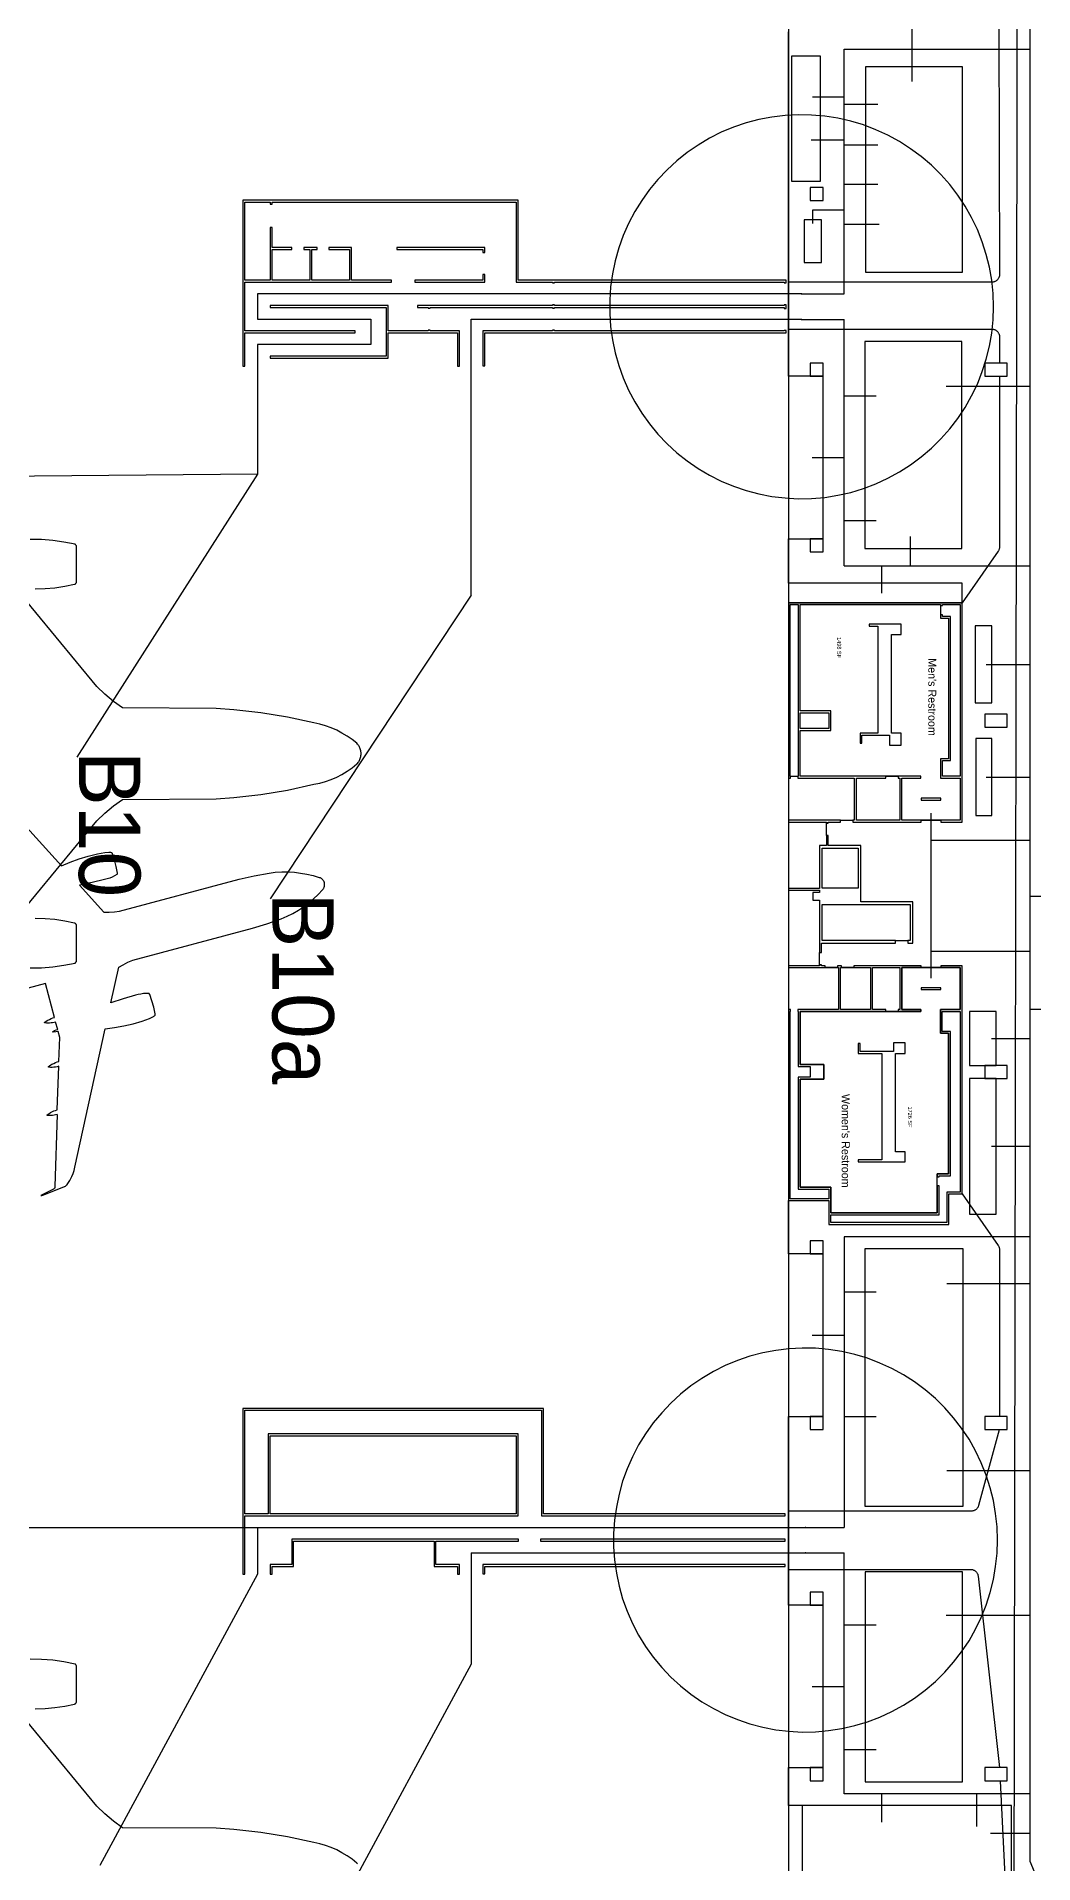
# Model space of a CAD drawing. Extents: x -127 to 299, y -292 to 314.
# Drawn here: x 114.5 to 192.4, y -90 to 52.7 of the extents above; entities that cross this region are included whole.
import ezdxf

# ---------------------------------------------------------------- set-up
doc = ezdxf.new("R2010")
doc.units = 0
for name, color, linetype in [('SS-AREA-OUTLINE', 254, 'CONTINUOUS'), ('SS-BOARDING-AREAS', 7, 'CONTINUOUS'), ('SS-BOUNDARY', 250, 'CONTINUOUS'), ('SS-CIRCULATION', 7, 'CONTINUOUS'), ('SS-FLOOR-PATTERN', 254, 'CONTINUOUS'), ('SS-GATEHOUSE', 9, 'CONTINUOUS'), ('SS-GATES', 250, 'CONTINUOUS'), ('SS-GRAPH', 7, 'CONTINUOUS'), ('SS-ISLANDS', 7, 'CONTINUOUS'), ('SS-LARGE-PLANES', 9, 'CONTINUOUS'), ('SS-ROOM-NUMBER', 251, 'CONTINUOUS'), ('SS-ROOM_LABELS', 7, 'CONTINUOUS'), ('SS-ROOMS', 250, 'CONTINUOUS'), ('SS-SEATING-AREAS', 250, 'CONTINUOUS'), ('SS-SMALL-PLANES', 9, 'CONTINUOUS'), ('SS-STAND-NUMBER', 7, 'CONTINUOUS'), ('SS-WANDER', 7, 'CONTINUOUS')]:
    doc.layers.add(name, color=color, linetype=linetype)

msp = doc.modelspace()

# ---------------------------------------------------------------- linework, layer by layer
at = {"layer": 'SS-AREA-OUTLINE'}
for p, q in [((185.14, 8.26), (185.14, 7.55)), ((173.44, -5.07), (174, -5.07)), ((180.88, -5.07), (181.84, -5.07)), ((177.33, -8.5), (178.3, -8.5)), ((183.64, -8.5), (185.17, -8.5)), ((176.24, -9.69), (176.24, -8.73)), ((181.65, -17.89), (182.61, -17.89)), ((175.71, -19.8), (175.71, -18.83)), ((176.14, -20.02), (177.1, -20.02)), ((177.41, -20.02), (178.37, -20.02)), ((183.64, -20.02), (185.17, -20.02)), ((180.87, -23.45), (181.84, -23.45)), ((184.89, -37.07), (184.89, -36.36))]:
    msp.add_line(p, q, dxfattribs=at)
at = {"layer": 'SS-BOARDING-AREAS'}
for points in [[(189.3, 31.61), (189.27, 32.65), (189.16, 33.68), (188.98, 34.7), (188.73, 35.7), (188.42, 36.69), (188.03, 37.65), (187.58, 38.58), (187.07, 39.48), (186.5, 40.34), (185.87, 41.16), (185.18, 41.94), (184.44, 42.67), (183.65, 43.34), (182.82, 43.96), (181.95, 44.51), (181.04, 45.01), (180.1, 45.44), (179.13, 45.81), (178.14, 46.11), (177.13, 46.34), (176.11, 46.5), (175.08, 46.59), (174.04, 46.61), (173.01, 46.56), (171.98, 46.43), (170.96, 46.24), (169.96, 45.97), (168.98, 45.64), (168.03, 45.24), (167.1, 44.77), (166.21, 44.24), (165.36, 43.65), (164.55, 43.01), (163.79, 42.31), (163.07, 41.56), (162.41, 40.76), (161.81, 39.92), (161.27, 39.04), (160.79, 38.12), (160.37, 37.17), (160.02, 36.2), (159.74, 35.2), (159.52, 34.19), (159.38, 33.16), (159.31, 32.13), (159.31, 31.09), (159.38, 30.06), (159.52, 29.03), (159.74, 28.02), (160.02, 27.03), (160.37, 26.05), (160.79, 25.1), (161.27, 24.19), (161.81, 23.3), (162.41, 22.46), (163.07, 21.66), (163.79, 20.91), (164.55, 20.21), (165.36, 19.57), (166.21, 18.98), (167.1, 18.45), (168.03, 17.99), (168.98, 17.59), (169.96, 17.25), (170.96, 16.99), (171.98, 16.79), (173.01, 16.67), (174.04, 16.61), (175.08, 16.63), (176.11, 16.72), (177.13, 16.88), (178.14, 17.11), (179.13, 17.41), (180.1, 17.78), (181.04, 18.21), (181.95, 18.71), (182.82, 19.27), (183.65, 19.88), (184.44, 20.56), (185.18, 21.28), (185.87, 22.06), (186.5, 22.88), (187.07, 23.74), (187.58, 24.64), (188.03, 25.57), (188.42, 26.54), (188.73, 27.52), (188.98, 28.53), (189.16, 29.55), (189.27, 30.58)], [(189.61, -64.74), (189.57, -63.7), (189.46, -62.67), (189.29, -61.65), (189.04, -60.65), (188.72, -59.66), (188.34, -58.7), (187.89, -57.77), (187.38, -56.87), (186.8, -56.01), (186.17, -55.19), (185.48, -54.41), (184.75, -53.68), (183.96, -53.01), (183.13, -52.39), (182.26, -51.84), (181.35, -51.34), (180.41, -50.91), (179.44, -50.54), (178.45, -50.24), (177.44, -50.01), (176.41, -49.85), (175.38, -49.76), (174.35, -49.74), (173.31, -49.79), (172.29, -49.92), (171.27, -50.11), (170.27, -50.38), (169.29, -50.71), (168.33, -51.11), (167.41, -51.58), (166.52, -52.11), (165.66, -52.7), (164.85, -53.34), (164.09, -54.04), (163.38, -54.79), (162.72, -55.59), (162.12, -56.43), (161.57, -57.31), (161.09, -58.23), (160.67, -59.18), (160.32, -60.15), (160.04, -61.15), (159.83, -62.16), (159.69, -63.19), (159.62, -64.22), (159.62, -65.26), (159.69, -66.29), (159.83, -67.32), (160.04, -68.33), (160.32, -69.32), (160.67, -70.3), (161.09, -71.25), (161.57, -72.16), (162.12, -73.05), (162.72, -73.89), (163.38, -74.69), (164.09, -75.44), (164.85, -76.14), (165.66, -76.78), (166.52, -77.37), (167.41, -77.9), (168.33, -78.36), (169.29, -78.76), (170.27, -79.1), (171.27, -79.36), (172.29, -79.56), (173.31, -79.68), (174.35, -79.74), (175.38, -79.72), (176.41, -79.63), (177.44, -79.47), (178.45, -79.24), (179.44, -78.94), (180.41, -78.57), (181.35, -78.14), (182.26, -77.64), (183.13, -77.08), (183.96, -76.47), (184.75, -75.79), (185.48, -75.07), (186.17, -74.29), (186.8, -73.47), (187.38, -72.61), (187.89, -71.71), (188.34, -70.78), (188.72, -69.82), (189.04, -68.83), (189.29, -67.82), (189.46, -66.8), (189.57, -65.77)]]:
    msp.add_lwpolyline(points, close=True, dxfattribs=at)
at = {"layer": 'SS-BOUNDARY'}
msp.add_lwpolyline([(7.85, 129.23), (124.52, 129.23), (124.63, 129.34), (173.27, 80.48), (173.27, -108.07)], dxfattribs=at)
at = {"layer": 'SS-CIRCULATION'}
msp.add_line((188.62, -27.66), (188.62, -28.67), dxfattribs=at)
for points in [[(190.7, -95.85), (190.7, -85.48), (173.27, -85.48), (173.27, -82.52), (174.97, -82.52), (174.97, -83.54), (175.98, -83.54), (175.98, -68.81), (174.97, -68.81), (174.97, -69.82), (173.27, -69.82), (173.27, -55.09), (174.97, -55.09), (174.97, -56.11), (175.98, -56.11), (175.98, -41.37), (174.97, -41.37), (174.97, -42.39), (173.27, -42.39), (173.27, -38.22), (176.43, -38.22), (176.43, -40.09), (185.8, -40.09), (185.8, -37.7), (186.84, -37.7), (186.84, -19.87), (185.17, -19.87), (185.17, -20.02), (183.64, -20.02), (183.64, -19.87), (178.37, -19.87), (178.37, -20.02), (177.41, -20.02), (177.41, -19.87), (177.1, -19.87), (177.1, -20.02), (176.14, -20.02), (176.14, -19.87), (175.86, -19.87), (175.86, -19.8), (175.71, -19.8), (175.71, -18.83), (175.86, -18.83), (175.86, -18.1), (181.65, -18.1), (181.65, -17.89), (182.61, -17.89), (182.61, -18.1), (183, -18.1), (183, -14.89), (178.92, -14.89), (178.92, -10.48), (176.39, -10.48), (176.39, -9.69), (176.24, -9.69), (176.24, -8.73), (176.39, -8.73), (176.39, -8.65), (177.33, -8.65), (177.33, -8.5), (178.3, -8.5), (178.3, -8.65), (183.64, -8.65), (183.64, -8.5), (185.17, -8.5), (185.17, -8.65), (186.84, -8.65), (186.84, 8.49), (186.84, 10.02), (173.27, 10.02), (173.27, 13.49), (174.97, 13.49), (174.97, 12.47), (175.98, 12.47), (175.98, 27.21), (174.97, 27.21), (174.97, 26.19), (173.27, 26.19), (173.27, 53.09)], [(189.49, -27.66), (189.49, -23.45), (187.43, -23.45), (187.43, -27.66), (188.62, -27.66)], [(189.49, -28.67), (190.35, -28.67), (190.35, -27.66), (189.49, -27.66)], [(188.62, -28.67), (187.43, -28.67), (187.43, -39.28), (189.49, -39.28), (189.49, -28.67)]]:
    msp.add_lwpolyline(points, dxfattribs=at)
for points in [[(173.51, 41.42), (175.78, 41.42), (175.78, 51.18), (173.51, 51.18)], [(179.29, 34.32), (186.87, 34.32), (186.87, 50.36), (179.29, 50.36)], [(174.97, 40.92), (174.97, 39.91), (175.98, 39.91), (175.98, 40.92)], [(174.49, 35.07), (175.85, 35.07), (175.85, 38.41), (174.49, 38.41)], [(179.25, 12.72), (186.83, 12.72), (186.83, 28.9), (179.25, 28.9)], [(188.62, 27.21), (188.62, 26.19), (190.35, 26.19), (190.35, 27.21)], [(187.87, 0.67), (189.16, 0.67), (189.16, 6.68), (187.87, 6.68)], [(190.34, -0.23), (188.62, -0.23), (188.62, -1.24), (190.35, -1.24), (190.35, -0.23)], [(187.9, -8.14), (189.16, -8.14), (189.16, -2.12), (187.9, -2.12)], [(179.24, -62.1), (186.93, -62.1), (186.93, -41.99), (179.24, -41.99)], [(188.62, -55.09), (188.62, -56.11), (190.35, -56.11), (190.35, -55.09)], [(179.27, -83.64), (186.87, -83.64), (186.87, -67.21), (179.27, -67.21)], [(190.35, -83.54), (190.35, -82.52), (188.62, -82.52), (188.62, -83.54)]]:
    msp.add_lwpolyline(points, close=True, dxfattribs=at)
at = {"layer": 'SS-FLOOR-PATTERN'}
msp.add_line((189.81, -83.54), (190.4, -95.58), dxfattribs=at)
for points in [[(189.71, 53.62), (189.76, 34.13), (189.76, 34.09), (189.75, 34.05), (189.75, 34.01), (189.74, 33.97), (189.73, 33.93), (189.71, 33.89), (189.69, 33.85), (189.67, 33.82), (189.65, 33.78), (189.62, 33.75), (189.6, 33.72), (189.57, 33.69), (189.54, 33.66), (189.5, 33.64), (189.47, 33.61), (189.43, 33.59), (189.39, 33.57), (189.36, 33.56), (189.32, 33.55), (189.27, 33.54), (189.23, 33.53), (189.19, 33.53), (189.15, 33.52), (173.27, 33.52), (173.27, 29.87), (189.15, 29.87), (189.2, 29.87), (189.24, 29.86), (189.28, 29.85), (189.32, 29.84), (189.36, 29.83), (189.4, 29.82), (189.43, 29.8), (189.47, 29.78), (189.51, 29.76), (189.54, 29.73), (189.57, 29.7), (189.6, 29.67), (189.63, 29.64), (189.65, 29.61), (189.67, 29.57), (189.69, 29.54), (189.71, 29.5), (189.73, 29.46), (189.74, 29.42), (189.75, 29.38), (189.76, 29.34), (189.76, 29.3), (189.76, 29.26), (189.76, 27.21)], [(189.76, 26.19), (189.77, 12.87), (189.76, 12.83), (189.76, 12.78), (189.75, 12.74), (189.74, 12.7), (189.73, 12.66), (189.72, 12.63), (189.7, 12.59), (189.68, 12.55), (189.66, 12.52), (186.84, 8.49)], [(186.84, -37.7), (189.65, -41.72), (189.68, -41.76), (189.7, -41.8), (189.71, -41.83), (189.73, -41.87), (189.74, -41.91), (189.75, -41.95), (189.76, -41.99), (189.76, -42.03), (189.76, -42.07), (189.76, -55.09)], [(173.27, -62.46), (187.57, -62.46), (187.61, -62.45), (187.65, -62.45), (187.7, -62.44), (187.74, -62.43), (187.78, -62.42), (187.82, -62.41), (187.85, -62.39), (187.89, -62.37), (187.92, -62.34), (187.96, -62.32), (187.99, -62.29), (188.02, -62.26), (188.05, -62.23), (188.07, -62.2), (188.09, -62.16), (188.11, -62.12), (188.13, -62.09), (188.15, -62.05), (188.16, -62.01), (189.76, -56.11)], [(173.27, -67.03), (187.49, -67.03), (187.53, -67.03), (187.58, -67.03), (187.62, -67.04), (187.66, -67.05), (187.7, -67.06), (187.74, -67.08), (187.78, -67.1), (187.81, -67.12), (187.85, -67.14), (187.88, -67.17), (187.91, -67.2), (187.94, -67.23), (187.97, -67.26), (188, -67.29), (188.02, -67.33), (188.04, -67.37), (188.06, -67.41), (188.07, -67.45), (188.08, -67.49), (188.09, -67.53), (188.1, -67.57), (189.76, -82.52)]]:
    msp.add_lwpolyline(points, dxfattribs=at)
at = {"layer": 'SS-GATEHOUSE'}
for points in [[(152.01, 39.78), (152.01, 33.53), (154.85, 33.53), (154.85, 33.48), (155, 33.48), (155, 33.53), (172.94, 33.53), (172.94, 33.48), (173.09, 33.48), (173.09, 33.68), (152.16, 33.68), (152.16, 39.93), (130.66, 39.93), (130.66, 26.98), (130.81, 26.98), (130.81, 29.57), (139.42, 29.57), (139.42, 29.72), (130.81, 29.72), (130.81, 33.53), (142.26, 33.53), (142.26, 33.68), (139.14, 33.68), (139.14, 36.24), (137.36, 36.24), (137.36, 36.09), (138.99, 36.09), (138.99, 33.68), (136.04, 33.68), (136.04, 36.09), (136.45, 36.09), (136.45, 36.24), (135.41, 36.24), (135.41, 36.09), (135.89, 36.09), (135.89, 33.68), (132.94, 33.68), (132.94, 36.09), (134.49, 36.09), (134.49, 36.24), (132.94, 36.24), (132.94, 37.8), (132.79, 37.8), (132.79, 33.68), (130.81, 33.68), (130.81, 39.78), (132.79, 39.78), (132.79, 39.63), (132.94, 39.63), (132.94, 39.78)], [(142.68, 36.24), (142.68, 36.09), (149.4, 36.09), (149.4, 35.85), (149.55, 35.85), (149.55, 36.24)], [(144.09, 33.68), (144.09, 33.53), (149.55, 33.53), (149.55, 34.13), (149.4, 34.13), (149.4, 33.68)], [(145.29, 29.77), (145.13, 29.77), (145.13, 29.72), (142.01, 29.72), (142.01, 31.7), (132.79, 31.7), (132.79, 31.55), (141.86, 31.55), (141.86, 27.74), (132.79, 27.74), (132.79, 27.59), (142.01, 27.59), (142.01, 29.57), (147.42, 29.57), (147.42, 26.98), (147.57, 26.98), (147.57, 29.72), (145.29, 29.72)], [(145.29, 31.5), (145.29, 31.55), (154.85, 31.55), (154.85, 31.5), (155, 31.5), (155, 31.55), (172.94, 31.55), (172.94, 31.47), (173.09, 31.47), (173.09, 31.75), (172.94, 31.75), (172.94, 31.7), (155, 31.7), (155, 31.75), (154.85, 31.75), (154.85, 31.7), (144.29, 31.7), (144.29, 31.55), (145.13, 31.55), (145.13, 31.5)], [(155, 29.77), (154.85, 29.77), (154.85, 29.72), (149.4, 29.72), (149.4, 27), (149.55, 27), (149.55, 29.57), (173.09, 29.57), (173.09, 29.75), (172.94, 29.75), (172.94, 29.72), (155, 29.72)], [(152.16, -56.43), (132.64, -56.43), (132.64, -62.69), (130.81, -62.69), (130.81, -54.6), (153.99, -54.6), (153.99, -62.69), (153.98, -62.69), (153.98, -62.84), (173.01, -62.84), (173.01, -62.69), (154.14, -62.69), (154.14, -54.45), (130.66, -54.45), (130.66, -67.4), (130.81, -67.4), (130.81, -62.84), (152.15, -62.84), (152.15, -62.69), (152.16, -62.69)], [(149.48, -56.59), (152.01, -56.59), (152.01, -62.69), (132.79, -62.69), (132.79, -56.59)], [(132.79, -67.4), (132.94, -67.4), (132.94, -66.8), (134.62, -66.8), (134.62, -64.82), (145.59, -64.82), (145.59, -66.8), (147.42, -66.8), (147.42, -67.4), (147.57, -67.4), (147.57, -66.64), (145.74, -66.64), (145.74, -64.82), (152.18, -64.82), (152.18, -64.66), (134.47, -64.66), (134.47, -66.64), (132.79, -66.64)], [(153.91, -64.82), (173.01, -64.82), (173.01, -64.66), (153.91, -64.66)], [(149.55, -67.38), (149.55, -66.8), (173.01, -66.8), (173.01, -66.64), (149.4, -66.64), (149.4, -67.38)]]:
    msp.add_lwpolyline(points, close=True, dxfattribs=at)
at = {"layer": 'SS-GATES'}
for p in [(174.3, 32.61), (174.3, 30.61), (174.61, -63.75), (174.61, -65.73)]:
    msp.add_point(p, dxfattribs=at)
at = {"layer": 'SS-GRAPH'}
for p, q in [((192.15, -89.89), (192.15, 93.8)), ((182.93, 49.22), (182.93, 60.99)), ((177.63, 32.61), (177.63, 51.73)), ((177.63, 51.73), (192.15, 51.73)), ((175.16, 48.02), (177.63, 48.02)), ((180.26, 47.41), (177.63, 47.41)), ((175.04, 44.65), (177.63, 44.65)), ((180.26, 44.23), (177.63, 44.23)), ((180.26, 41.17), (177.63, 41.17)), ((175.17, 39.19), (177.63, 39.19)), ((175.17, 38.11), (175.17, 39.19)), ((180.36, 38.03), (177.63, 38.03)), ((131.8, 32.61), (131.8, 30.64)), ((174.3, 32.61), (131.8, 32.61)), ((174.3, 32.61), (177.63, 32.61)), ((131.8, 30.64), (140.64, 30.64)), ((140.64, 30.64), (140.64, 28.66)), ((148.49, 9.08), (148.49, 30.64)), ((174.3, 30.61), (148.49, 30.61)), ((174.3, 30.61), (177.63, 30.61)), ((177.63, 11.37), (177.63, 30.61)), ((140.64, 28.66), (131.8, 28.66)), ((131.8, 28.66), (131.8, 18.52)), ((177.63, 24.64), (180.14, 24.64)), ((185.59, 25.4), (192.15, 25.4)), ((175.12, 19.84), (177.63, 19.84)), ((131.8, 18.52), (104.08, 18.28)), ((131.8, 18.52), (117.69, -3.58)), ((177.63, 14.9), (180.14, 14.9)), ((182.8, 11.37), (182.8, 13.67)), ((177.63, 11.37), (192.15, 11.37)), ((180.54, 11.37), (180.54, 9.24)), ((148.49, 9.08), (132.8, -14.64)), ((188.72, 3.67), (192.15, 3.67)), ((188.72, -5.13), (192.15, -5.13)), ((184.41, -7.95), (184.41, -20.84)), ((184.41, -10.06), (192.15, -10.06)), ((203.31, -14.45), (192.15, -14.45)), ((184.41, -18.73), (192.15, -18.73)), ((203.53, -23.3), (192.15, -23.3)), ((189.13, -25.56), (192.15, -25.56)), ((189.13, -33.98), (192.15, -33.98)), ((177.63, -41.04), (177.63, -63.75)), ((192.15, -41.04), (177.63, -41.04)), ((177.63, -45.34), (180.14, -45.34)), ((185.65, -44.7), (192.15, -44.7)), ((175.12, -48.74), (177.63, -48.74)), ((177.63, -55.08), (180.14, -55.08)), ((185.65, -59.3), (192.15, -59.3)), ((109.14, -63.75), (174.61, -63.75)), ((131.8, -63.75), (131.8, -67.4)), ((174.61, -63.75), (177.63, -63.75)), ((148.49, -65.73), (148.49, -74.44)), ((148.49, -65.73), (174.61, -65.73)), ((174.61, -65.73), (177.63, -65.73)), ((177.63, -84.56), (177.63, -65.73)), ((131.8, -67.4), (119.49, -90.17)), ((185.59, -70.61), (192.15, -70.61)), ((177.63, -71.37), (180.14, -71.37)), ((148.49, -74.44), (133.77, -101.67)), ((175.12, -76.17), (177.63, -76.17)), ((177.63, -81.11), (180.14, -81.11)), ((192.15, -84.56), (177.63, -84.56)), ((180.54, -84.56), (180.54, -86.78)), ((187.97, -84.56), (187.97, -87.11)), ((192.15, -87.67), (189.05, -87.67)), ((192.15, -89.89), (196.3, -99.96))]:
    msp.add_line(p, q, dxfattribs=at)
at = {"layer": 'SS-ISLANDS'}
for points in [[(174.97, 40.92), (174.97, 39.91), (175.98, 39.91), (175.98, 40.92)], [(174.97, 26.19), (175.98, 26.19), (175.98, 27.21), (174.97, 27.21)], [(188.62, 27.21), (188.62, 26.19), (190.35, 26.19), (190.35, 27.21)], [(174.97, 13.49), (174.97, 12.47), (175.98, 12.47), (175.98, 13.49)], [(174.18, 8.34), (185.14, 8.34), (185.14, 8.26), (185.3, 8.26), (185.3, 8.34), (186.69, 8.34), (186.69, -5.07), (185.3, -5.07), (185.3, -3.85), (185.93, -3.85), (185.93, 7.42), (185.3, 7.42), (185.3, 7.55), (185.14, 7.55), (185.14, 7.27), (185.78, 7.27), (185.78, -3.7), (185.14, -3.7), (185.14, -5.07), (185.14, -5.07), (185.14, -5.22), (186.69, -5.22), (186.69, -8.5), (185.17, -8.5), (185.17, -8.65), (186.84, -8.65), (186.84, 8.49), (173.27, 8.49), (173.27, -5.22), (173.44, -5.22), (173.44, -5.07), (173.42, -5.07), (173.42, 8.34), (174.03, 8.34), (174.03, -5.07), (174, -5.07), (174, -5.22), (178.42, -5.22), (178.42, -8.5), (178.3, -8.5), (178.3, -8.65), (183.64, -8.65), (183.64, -8.5), (182.12, -8.5), (182.12, -5.22), (183.62, -5.22), (183.62, -5.07), (181.84, -5.07), (181.84, -5.22), (181.97, -5.22), (181.97, -8.5), (178.58, -8.5), (178.58, -5.22), (180.88, -5.22), (180.88, -5.07), (176.57, -5.07), (174.18, -5.07), (174.18, -3.29), (174.18, -1.5), (176.58, -1.5), (176.58, 0.03), (176.04, 0.03), (174.18, 0.03), (174.18, 7.32)], [(179.58, 6.82), (179.58, 6.66), (180.26, 6.66), (180.26, -1.44), (180.26, -1.69), (178.87, -1.69), (178.87, -2.48), (179.02, -2.48), (179.02, -1.85), (181.18, -1.85), (181.18, -2.63), (182.09, -2.63), (182.09, -2.16), (182.09, -1.69), (181.33, -1.69), (181.33, 6.01), (182.09, 6.01), (182.09, 6.82)], [(174.18, -1.35), (174.18, -0.12), (176.43, -0.12), (176.43, -1.35)], [(190.34, -0.23), (188.62, -0.23), (188.62, -1.24), (190.35, -1.24), (190.35, -0.23)], [(183.64, -6.94), (185.17, -6.94), (185.17, -6.79), (183.64, -6.79)], [(173.27, -8.65), (176.24, -8.65), (176.24, -8.73), (176.39, -8.73), (176.39, -8.65), (177.33, -8.65), (177.33, -8.5), (173.27, -8.5)], [(175.71, -14.15), (175.17, -14.15), (175.17, -14.75), (175.71, -14.75), (175.71, -18.83), (175.86, -18.83), (175.86, -18.1), (181.65, -18.1), (181.65, -17.89), (175.92, -17.89), (175.92, -15.1), (182.79, -15.1), (182.79, -17.89), (182.61, -17.89), (182.61, -18.1), (183, -18.1), (183, -14.89), (178.92, -14.89), (178.92, -10.48), (176.39, -10.48), (176.39, -9.69), (176.24, -9.69), (176.24, -10.48), (175.71, -10.48), (175.71, -13.83), (173.27, -13.83), (173.27, -13.98), (175.71, -13.98)], [(175.92, -13.82), (175.92, -10.69), (178.71, -10.69), (178.71, -13.82)], [(173.27, -20.02), (176.14, -20.02), (176.14, -19.87), (175.86, -19.87), (175.86, -19.8), (175.71, -19.8), (175.71, -19.87), (173.27, -19.87)], [(176.58, -37.17), (174.18, -37.17), (174.18, -28.74), (176.03, -28.74), (176.03, -27.59), (174.18, -27.59), (174.18, -23.45), (180.87, -23.45), (180.87, -23.3), (179.83, -23.3), (179.83, -20.02), (181.97, -20.02), (181.97, -23.3), (181.84, -23.3), (181.84, -23.45), (183.62, -23.45), (183.62, -23.3), (182.12, -23.3), (182.12, -20.02), (183.64, -20.02), (183.64, -19.87), (178.37, -19.87), (178.37, -20.02), (179.68, -20.02), (179.68, -23.3), (177.33, -23.3), (177.33, -20.02), (177.41, -20.02), (177.41, -19.87), (177.1, -19.87), (177.1, -20.02), (177.18, -20.02), (177.18, -23.3), (174, -23.3), (174, -23.45), (174.03, -23.45), (174.03, -27.75), (174.97, -27.75), (174.97, -28.59), (174.03, -28.59), (174.03, -37.32), (176.43, -37.32), (176.43, -38.07), (173.42, -38.07), (173.42, -23.45), (173.44, -23.45), (173.44, -23.3), (173.27, -23.3), (173.27, -38.22), (176.43, -38.22), (176.43, -40.09), (185.8, -40.09), (185.8, -37.7), (186.84, -37.7), (186.84, -19.87), (185.17, -19.87), (185.17, -20.02), (186.69, -20.02), (186.69, -23.3), (185.14, -23.3), (185.14, -25.15), (185.78, -25.15), (185.78, -36.13), (184.89, -36.13), (184.89, -36.36), (185.04, -36.36), (185.04, -36.28), (185.93, -36.28), (185.93, -25), (185.29, -25), (185.29, -23.45), (186.69, -23.45), (186.69, -37.55), (185.65, -37.55), (185.65, -39.94), (176.58, -39.94), (176.58, -39.33), (185.04, -39.33), (185.04, -37.07), (184.89, -37.07), (184.89, -39.17), (176.58, -39.17)], [(183.64, -21.74), (185.17, -21.74), (185.17, -21.59), (183.64, -21.59)], [(182.4, -35.19), (182.4, -34.4), (181.64, -34.4), (181.64, -26.73), (182.4, -26.73), (182.4, -25.89), (181.48, -25.89), (181.48, -26.58), (178.87, -26.58), (178.87, -25.94), (178.72, -25.94), (178.72, -26.73), (180.57, -26.73), (180.57, -35.04), (178.72, -35.04), (178.72, -35.19)], [(188.62, -27.66), (188.62, -28.67), (190.35, -28.67), (190.35, -27.66)], [(174.97, -41.37), (174.97, -42.39), (175.98, -42.39), (175.98, -41.37)], [(174.97, -55.09), (174.97, -56.11), (175.98, -56.11), (175.98, -55.09)], [(188.62, -55.09), (188.62, -56.11), (190.35, -56.11), (190.35, -55.09)], [(174.97, -68.81), (174.97, -69.82), (175.98, -69.82), (175.98, -68.81)], [(174.97, -82.52), (174.97, -83.54), (175.98, -83.54), (175.98, -82.52)], [(190.35, -83.54), (190.35, -82.52), (188.62, -82.52), (188.62, -83.54)]]:
    msp.add_lwpolyline(points, close=True, dxfattribs=at)
at = {"layer": 'SS-LARGE-PLANES'}
for points in [[(114.43, 9.56), (115.21, 9.59), (115.98, 9.66), (116.75, 9.77), (117.51, 9.93), (117.52, 9.93), (117.53, 9.94), (117.54, 9.94), (117.56, 9.95), (117.57, 9.96), (117.58, 9.96), (117.59, 9.97), (117.6, 9.98), (117.61, 9.99), (117.62, 10), (117.62, 10.01), (117.63, 10.02), (117.64, 10.04), (117.64, 10.05), (117.65, 10.06), (117.65, 10.07), (117.66, 10.09), (117.66, 10.1), (117.66, 10.11), (117.66, 10.13), (117.66, 12.87), (117.66, 12.89), (117.65, 12.9), (117.65, 12.92), (117.65, 12.93), (117.64, 12.95), (117.63, 12.96), (117.62, 12.98), (117.62, 12.99), (117.61, 13), (117.6, 13.01), (117.58, 13.02), (117.57, 13.03), (117.56, 13.04), (117.55, 13.05), (116.68, 13.23), (115.81, 13.35), (114.93, 13.42), (114.05, 13.42)], [(139.89, -3.3), (139.89, -3.22), (139.88, -3.15), (139.87, -3.08), (139.85, -3), (139.83, -2.93), (139.8, -2.86), (139.77, -2.79), (139.73, -2.73), (139.69, -2.67), (139.65, -2.61), (139.6, -2.55), (139.55, -2.49), (139.19, -2.2), (138.8, -1.93), (138.4, -1.69), (137.99, -1.47), (137.56, -1.29), (137.12, -1.13), (136.67, -1), (136.21, -0.9), (134.15, -0.46), (132.06, -0.11), (129.96, 0.12), (128.56, 0.22), (121.25, 0.27), (120.55, 0.78), (119.88, 1.34), (119.25, 1.94), (112.89, 9.65)], [(112.89, -16.26), (119.25, -8.55), (119.88, -7.95), (120.55, -7.39), (121.25, -6.88), (128.56, -6.83), (129.96, -6.73), (132.06, -6.49), (134.15, -6.15), (136.21, -5.7), (136.67, -5.61), (137.12, -5.48), (137.56, -5.32), (137.99, -5.13), (138.4, -4.92), (138.8, -4.68), (139.19, -4.41), (139.55, -4.11), (139.6, -4.06), (139.65, -4), (139.69, -3.94), (139.73, -3.88), (139.77, -3.81), (139.8, -3.75), (139.83, -3.68), (139.85, -3.6), (139.87, -3.53), (139.88, -3.46), (139.89, -3.38), (139.89, -3.31)], [(114.05, -20.03), (114.93, -20.03), (115.81, -19.96), (116.68, -19.84), (117.55, -19.66), (117.56, -19.65), (117.57, -19.64), (117.58, -19.63), (117.6, -19.62), (117.61, -19.61), (117.62, -19.6), (117.62, -19.58), (117.63, -19.57), (117.64, -19.56), (117.65, -19.54), (117.65, -19.53), (117.65, -19.51), (117.66, -19.5), (117.66, -19.48), (117.66, -16.73), (117.66, -16.72), (117.66, -16.71), (117.66, -16.69), (117.65, -16.68), (117.65, -16.67), (117.64, -16.66), (117.64, -16.64), (117.63, -16.63), (117.62, -16.62), (117.62, -16.61), (117.61, -16.6), (117.6, -16.59), (117.59, -16.58), (117.58, -16.57), (117.57, -16.56), (117.56, -16.56), (117.54, -16.55), (117.53, -16.55), (117.52, -16.54), (117.51, -16.54), (116.75, -16.38), (115.98, -16.26), (115.21, -16.2), (114.43, -16.17)], [(114.43, -77.92), (115.21, -77.89), (115.98, -77.82), (116.75, -77.71), (117.51, -77.55), (117.52, -77.54), (117.53, -77.54), (117.54, -77.53), (117.56, -77.53), (117.57, -77.52), (117.58, -77.51), (117.59, -77.51), (117.6, -77.5), (117.61, -77.49), (117.62, -77.48), (117.62, -77.47), (117.63, -77.45), (117.64, -77.44), (117.64, -77.43), (117.65, -77.42), (117.65, -77.41), (117.66, -77.39), (117.66, -77.38), (117.66, -77.37), (117.66, -77.35), (117.66, -74.61), (117.66, -74.59), (117.65, -74.57), (117.65, -74.56), (117.65, -74.54), (117.64, -74.53), (117.63, -74.52), (117.62, -74.5), (117.62, -74.49), (117.61, -74.48), (117.6, -74.47), (117.58, -74.45), (117.57, -74.44), (117.56, -74.43), (117.55, -74.43), (116.68, -74.25), (115.81, -74.12), (114.93, -74.06), (114.05, -74.05)], [(139.6, -90.03), (139.55, -89.97), (139.19, -89.68), (138.8, -89.41), (138.4, -89.17), (137.99, -88.95), (137.56, -88.76), (137.12, -88.61), (136.67, -88.48), (136.21, -88.38), (134.15, -87.93), (132.06, -87.59), (129.96, -87.36), (128.56, -87.26), (121.25, -87.21), (120.55, -86.69), (119.88, -86.14), (119.25, -85.54), (112.89, -77.83)]]:
    msp.add_lwpolyline(points, dxfattribs=at)
at = {"layer": 'SS-ROOMS'}
for points in [[(186.69, -8.5), (182.12, -8.5), (182.12, -5.22), (183.62, -5.22), (183.62, -5.07), (174.18, -5.07), (174.18, -1.5), (176.58, -1.5), (176.58, 0.03), (174.18, 0.03), (174.18, 8.34), (185.14, 8.34), (185.14, 7.27), (185.78, 7.27), (185.78, -3.7), (185.14, -3.7), (185.14, -5.22), (186.69, -5.22)], [(179.58, 6.82), (179.58, 6.66), (180.26, 6.66), (180.26, -1.44), (180.26, -1.69), (178.87, -1.69), (178.87, -2.48), (179.02, -2.48), (179.02, -1.85), (181.18, -1.85), (181.18, -2.63), (182.09, -2.63), (182.09, -2.16), (182.09, -1.69), (181.33, -1.69), (181.33, 6.01), (182.09, 6.01), (182.09, 6.82)], [(183.64, -6.94), (185.17, -6.94), (185.17, -6.79), (183.64, -6.79)], [(186.69, -20.02), (182.12, -20.02), (182.12, -23.3), (183.62, -23.3), (183.62, -23.45), (174.18, -23.45), (174.18, -27.59), (176.03, -27.59), (176.03, -28.74), (174.18, -28.74), (174.18, -37.17), (176.58, -37.17), (176.58, -39.17), (184.89, -39.17), (184.89, -36.13), (185.78, -36.13), (185.78, -25.15), (185.14, -25.15), (185.14, -23.3), (186.69, -23.3)], [(182.4, -35.19), (182.4, -34.4), (181.64, -34.4), (181.64, -26.73), (182.4, -26.73), (182.4, -25.89), (181.48, -25.89), (181.48, -26.58), (178.87, -26.58), (178.87, -25.94), (178.72, -25.94), (178.72, -26.73), (180.57, -26.73), (180.57, -35.04), (178.72, -35.04), (178.72, -35.19)]]:
    msp.add_lwpolyline(points, close=True, dxfattribs=at)
at = {"layer": 'SS-SEATING-AREAS'}
for points in [[(173.51, 41.42), (175.78, 41.42), (175.78, 51.18), (173.51, 51.18)], [(179.29, 34.32), (186.87, 34.32), (186.87, 50.36), (179.29, 50.36)], [(174.49, 35.07), (175.85, 35.07), (175.85, 38.41), (174.49, 38.41)], [(179.25, 12.72), (186.83, 12.72), (186.83, 28.9), (179.25, 28.9)], [(173.27, 13.49), (175.98, 13.49), (175.98, 26.19), (173.27, 26.19)], [(173.27, 8.49), (186.84, 8.49), (186.84, 10.02), (173.27, 10.02)], [(187.87, 0.67), (189.16, 0.67), (189.16, 6.68), (187.87, 6.68)], [(187.9, -8.14), (189.16, -8.14), (189.16, -2.12), (187.9, -2.12)], [(187.43, -27.66), (189.49, -27.66), (189.49, -23.45), (187.43, -23.45)], [(187.43, -39.28), (189.49, -39.28), (189.49, -28.67), (187.43, -28.67)], [(173.27, -55.09), (175.98, -55.09), (175.98, -42.39), (173.27, -42.39)], [(179.24, -62.1), (186.93, -62.1), (186.93, -41.99), (179.24, -41.99)], [(179.27, -83.64), (186.87, -83.64), (186.87, -67.21), (179.27, -67.21)], [(173.27, -82.52), (175.98, -82.52), (175.98, -69.82), (173.27, -69.82)], [(174.34, -95.85), (190.7, -95.85), (190.7, -85.48), (174.34, -85.48)]]:
    msp.add_lwpolyline(points, close=True, dxfattribs=at)
at = {"layer": 'SS-SMALL-PLANES'}
for points in [[(109.03, -3.87), (116.49, -12.06), (117.17, -11.77), (117.86, -11.52), (118.57, -11.31), (119.29, -11.14)], [(119.29, -11.14), (119.58, -11.07), (119.88, -11.03), (120.18, -11), (120.23, -11), (120.28, -11), (120.32, -11.01), (120.37, -11.02), (120.38, -11.02), (120.39, -11.02), (120.4, -11.03), (120.4, -11.03), (120.41, -11.04), (120.42, -11.04), (120.42, -11.05), (120.43, -11.06), (120.43, -11.06), (120.44, -11.07), (120.44, -11.08), (120.44, -11.09), (120.45, -11.09), (120.45, -11.1), (120.45, -11.11), (120.61, -11.61), (120.74, -12.12), (120.83, -12.63), (120.84, -12.64), (120.84, -12.65), (120.84, -12.65), (120.84, -12.66), (120.84, -12.67), (120.84, -12.68), (120.84, -12.69), (120.84, -12.7), (120.83, -12.71), (120.83, -12.71), (120.83, -12.72), (120.82, -12.73), (120.82, -12.74), (120.82, -12.74), (120.81, -12.75), (120.63, -12.85), (120.45, -12.94), (120.26, -13.02), (120.06, -13.09), (119.86, -13.14), (118.88, -13.38), (117.89, -13.59), (119.8, -15.69), (120.21, -15.69), (120.62, -15.67), (121.03, -15.62), (130.37, -13.12), (131.53, -12.84), (132.7, -12.63), (133.19, -12.57), (133.69, -12.54), (134.18, -12.54), (134.68, -12.57), (135.17, -12.63), (135.66, -12.72), (136.14, -12.83), (136.62, -12.97), (136.66, -12.98), (136.69, -12.99), (136.73, -13.01), (136.76, -13.03), (136.8, -13.05), (136.83, -13.08), (136.86, -13.11), (136.88, -13.13), (136.91, -13.16), (136.93, -13.2), (136.95, -13.23), (136.97, -13.26), (136.99, -13.3), (137, -13.34), (137.02, -13.38)], [(122.79, -24.19), (123.07, -24.1), (123.35, -23.99), (123.62, -23.86), (123.67, -23.84), (123.71, -23.82), (123.75, -23.79), (123.79, -23.76), (123.79, -23.75), (123.8, -23.74), (123.8, -23.74), (123.8, -23.73), (123.81, -23.72), (123.81, -23.71), (123.81, -23.7), (123.81, -23.69), (123.81, -23.69), (123.81, -23.68), (123.81, -23.67), (123.81, -23.66), (123.81, -23.65), (123.81, -23.64), (123.81, -23.63), (123.69, -23.12), (123.55, -22.62), (123.38, -22.13), (123.38, -22.12), (123.37, -22.11), (123.37, -22.1), (123.37, -22.1), (123.36, -22.09), (123.36, -22.08), (123.35, -22.07), (123.35, -22.07), (123.34, -22.06), (123.33, -22.06), (123.33, -22.05), (123.32, -22.05), (123.31, -22.04), (123.31, -22.04), (123.3, -22.03), (123.09, -22.04), (122.89, -22.05), (122.68, -22.08), (122.48, -22.12), (122.28, -22.17), (121.31, -22.45), (120.35, -22.77), (120.96, -19.99), (121.31, -19.79), (121.68, -19.6), (122.05, -19.44), (131.4, -16.93), (132.53, -16.6), (133.65, -16.2), (134.11, -16), (134.56, -15.78), (134.99, -15.53), (135.4, -15.26), (135.8, -14.96), (136.18, -14.64), (136.54, -14.3), (136.88, -13.94), (136.91, -13.91), (136.93, -13.88), (136.95, -13.85), (136.97, -13.81), (136.99, -13.78), (137, -13.74), (137.02, -13.71), (137.03, -13.67), (137.03, -13.63), (137.04, -13.59), (137.04, -13.55), (137.04, -13.51), (137.03, -13.47), (137.03, -13.43), (137.02, -13.38)], [(116.14, -31.5), (116.03, -31.53), (115.91, -31.55), (115.79, -31.57), (115.68, -31.58), (115.53, -31.57), (115.39, -31.56), (115.39, -31.56), (115.39, -31.56), (115.39, -31.56), (115.38, -31.56), (115.38, -31.56), (115.38, -31.56), (115.38, -31.56), (115.38, -31.55), (115.38, -31.55), (115.37, -31.55), (115.37, -31.55), (115.37, -31.55), (115.37, -31.55), (115.37, -31.55), (115.37, -31.55), (115.37, -31.55), (115.37, -31.54), (115.37, -31.54), (115.37, -31.54), (115.37, -31.54), (115.37, -31.54), (115.37, -31.54), (115.37, -31.54), (115.37, -31.53), (115.37, -31.53), (115.37, -31.53), (115.37, -31.53), (115.37, -31.53), (115.37, -31.53), (115.37, -31.52), (115.37, -31.52), (115.37, -31.52), (115.37, -31.52), (115.37, -31.52), (115.37, -31.52), (115.37, -31.52), (115.37, -31.52), (115.38, -31.51), (115.38, -31.51), (115.38, -31.51), (115.49, -31.43), (115.62, -31.35), (115.74, -31.28), (115.88, -31.22), (116.02, -31.17), (116.15, -31.13), (116.27, -27.73), (116.15, -27.76), (116.02, -27.79), (115.9, -27.8), (115.77, -27.81), (115.64, -27.81), (115.49, -27.79), (115.48, -27.79), (115.48, -27.79), (115.48, -27.79), (115.48, -27.79), (115.48, -27.79), (115.48, -27.79), (115.48, -27.79), (115.48, -27.79), (115.47, -27.79), (115.47, -27.78), (115.47, -27.78), (115.47, -27.78), (115.47, -27.78), (115.47, -27.78), (115.47, -27.78), (115.47, -27.78), (115.47, -27.77), (115.47, -27.77), (115.47, -27.77), (115.47, -27.77), (115.47, -27.77), (115.47, -27.77), (115.47, -27.77), (115.47, -27.76), (115.47, -27.76), (115.47, -27.76), (115.47, -27.76), (115.47, -27.76), (115.47, -27.76), (115.47, -27.76), (115.47, -27.75), (115.47, -27.75), (115.48, -27.75), (115.56, -27.69), (115.65, -27.62), (115.74, -27.57), (115.88, -27.5), (116.01, -27.44), (116.15, -27.39), (116.29, -27.35), (116.35, -25.48), (116.23, -25), (116.04, -25.03), (115.85, -25.05), (115.84, -25.05), (115.84, -25.05), (115.84, -25.05), (115.84, -25.05), (115.84, -25.05), (115.83, -25.05), (115.83, -25.05), (115.83, -25.05), (115.83, -25.05), (115.83, -25.05), (115.82, -25.05), (115.82, -25.05), (115.82, -25.05), (115.82, -25.04), (115.82, -25.04), (115.82, -25.04), (115.82, -25.04), (115.81, -25.04), (115.81, -25.04), (115.81, -25.03), (115.81, -25.03), (115.81, -25.03), (115.81, -25.03), (115.81, -25.03), (115.81, -25.02), (115.81, -25.02), (115.81, -25.02), (115.81, -25.02), (115.81, -25.01), (115.81, -25.01), (115.81, -25.01), (115.82, -25.01), (115.82, -25.01), (115.82, -25.01), (115.82, -25), (115.82, -25), (115.82, -25), (115.82, -25), (115.82, -25), (115.83, -25), (115.83, -25), (115.94, -24.94), (116.06, -24.89), (116.19, -24.85), (116.03, -24.27), (115.91, -24.3), (115.79, -24.33), (115.67, -24.34), (115.55, -24.35), (115.43, -24.36), (115.31, -24.35), (115.19, -24.34), (115.19, -24.34), (115.19, -24.34), (115.18, -24.34), (115.18, -24.34), (115.18, -24.34), (115.18, -24.34), (115.18, -24.33), (115.18, -24.33), (115.18, -24.33), (115.17, -24.33), (115.17, -24.33), (115.17, -24.33), (115.17, -24.33), (115.17, -24.32), (115.17, -24.32), (115.17, -24.32), (115.17, -24.32), (115.17, -24.32), (115.17, -24.32), (115.17, -24.31), (115.17, -24.31), (115.17, -24.31), (115.17, -24.31), (115.17, -24.31), (115.17, -24.3), (115.17, -24.3), (115.17, -24.3), (115.17, -24.3), (115.17, -24.3), (115.18, -24.3), (115.18, -24.3), (115.18, -24.29), (115.29, -24.21), (115.41, -24.13), (115.54, -24.06), (115.67, -24), (115.8, -23.95), (115.93, -23.91), (115.23, -21.27), (105.15, -23.97)], [(116.14, -31.5), (115.98, -37.11), (115.98, -37.13), (115.98, -37.15), (115.97, -37.17), (115.97, -37.19), (115.96, -37.2), (115.96, -37.22), (115.95, -37.24), (115.94, -37.25), (115.93, -37.27), (115.92, -37.28), (115.9, -37.3), (115.89, -37.31), (115.88, -37.32), (115.86, -37.33), (114.87, -37.83), (114.96, -37.82), (115.04, -37.8), (116.68, -37.15), (116.72, -37.13), (116.76, -37.11), (116.79, -37.09), (116.83, -37.07), (116.86, -37.04), (116.89, -37.01), (116.92, -36.98), (116.94, -36.95), (117.04, -36.8), (117.14, -36.65), (117.22, -36.49), (117.3, -36.33), (117.39, -36.1), (117.47, -35.86), (117.54, -35.62), (119.9, -24.79), (120.64, -24.7), (121.36, -24.57), (122.08, -24.4), (122.79, -24.19)]]:
    msp.add_lwpolyline(points, dxfattribs=at)
at = {"layer": 'SS-WANDER'}
msp.add_lwpolyline([(191.14, 63.15), (190.89, -93.36)], dxfattribs=at)

# ---------------------------------------------------------------- texts
at = {"layer": 'SS-ROOM-NUMBER', "linetype": 'CONTINUOUS'}
for s, p in [('1498 SF', (177.08, 5.8)), ('1726 SF', (182.62, -30.87))]:
    msp.add_text(s, height=0.313, rotation=270, dxfattribs=at).set_placement(p)
at = {"layer": 'SS-ROOM_LABELS', "linetype": 'CONTINUOUS'}
for s, p in [("Men's Restroom", (184.2, 4.15)), ("Women's Restroom", (177.44, -29.89))]:
    msp.add_text(s, height=0.6253, rotation=270, dxfattribs=at).set_placement(p)
at = {"layer": 'SS-STAND-NUMBER', "linetype": 'CONTINUOUS'}
for s, p in [('B10', (117.85, -3.09)), ('B10a', (132.96, -14.15))]:
    msp.add_text(s, height=4.802, rotation=269.9999, dxfattribs=at).set_placement(p)

doc.saveas('drawing.dxf')
